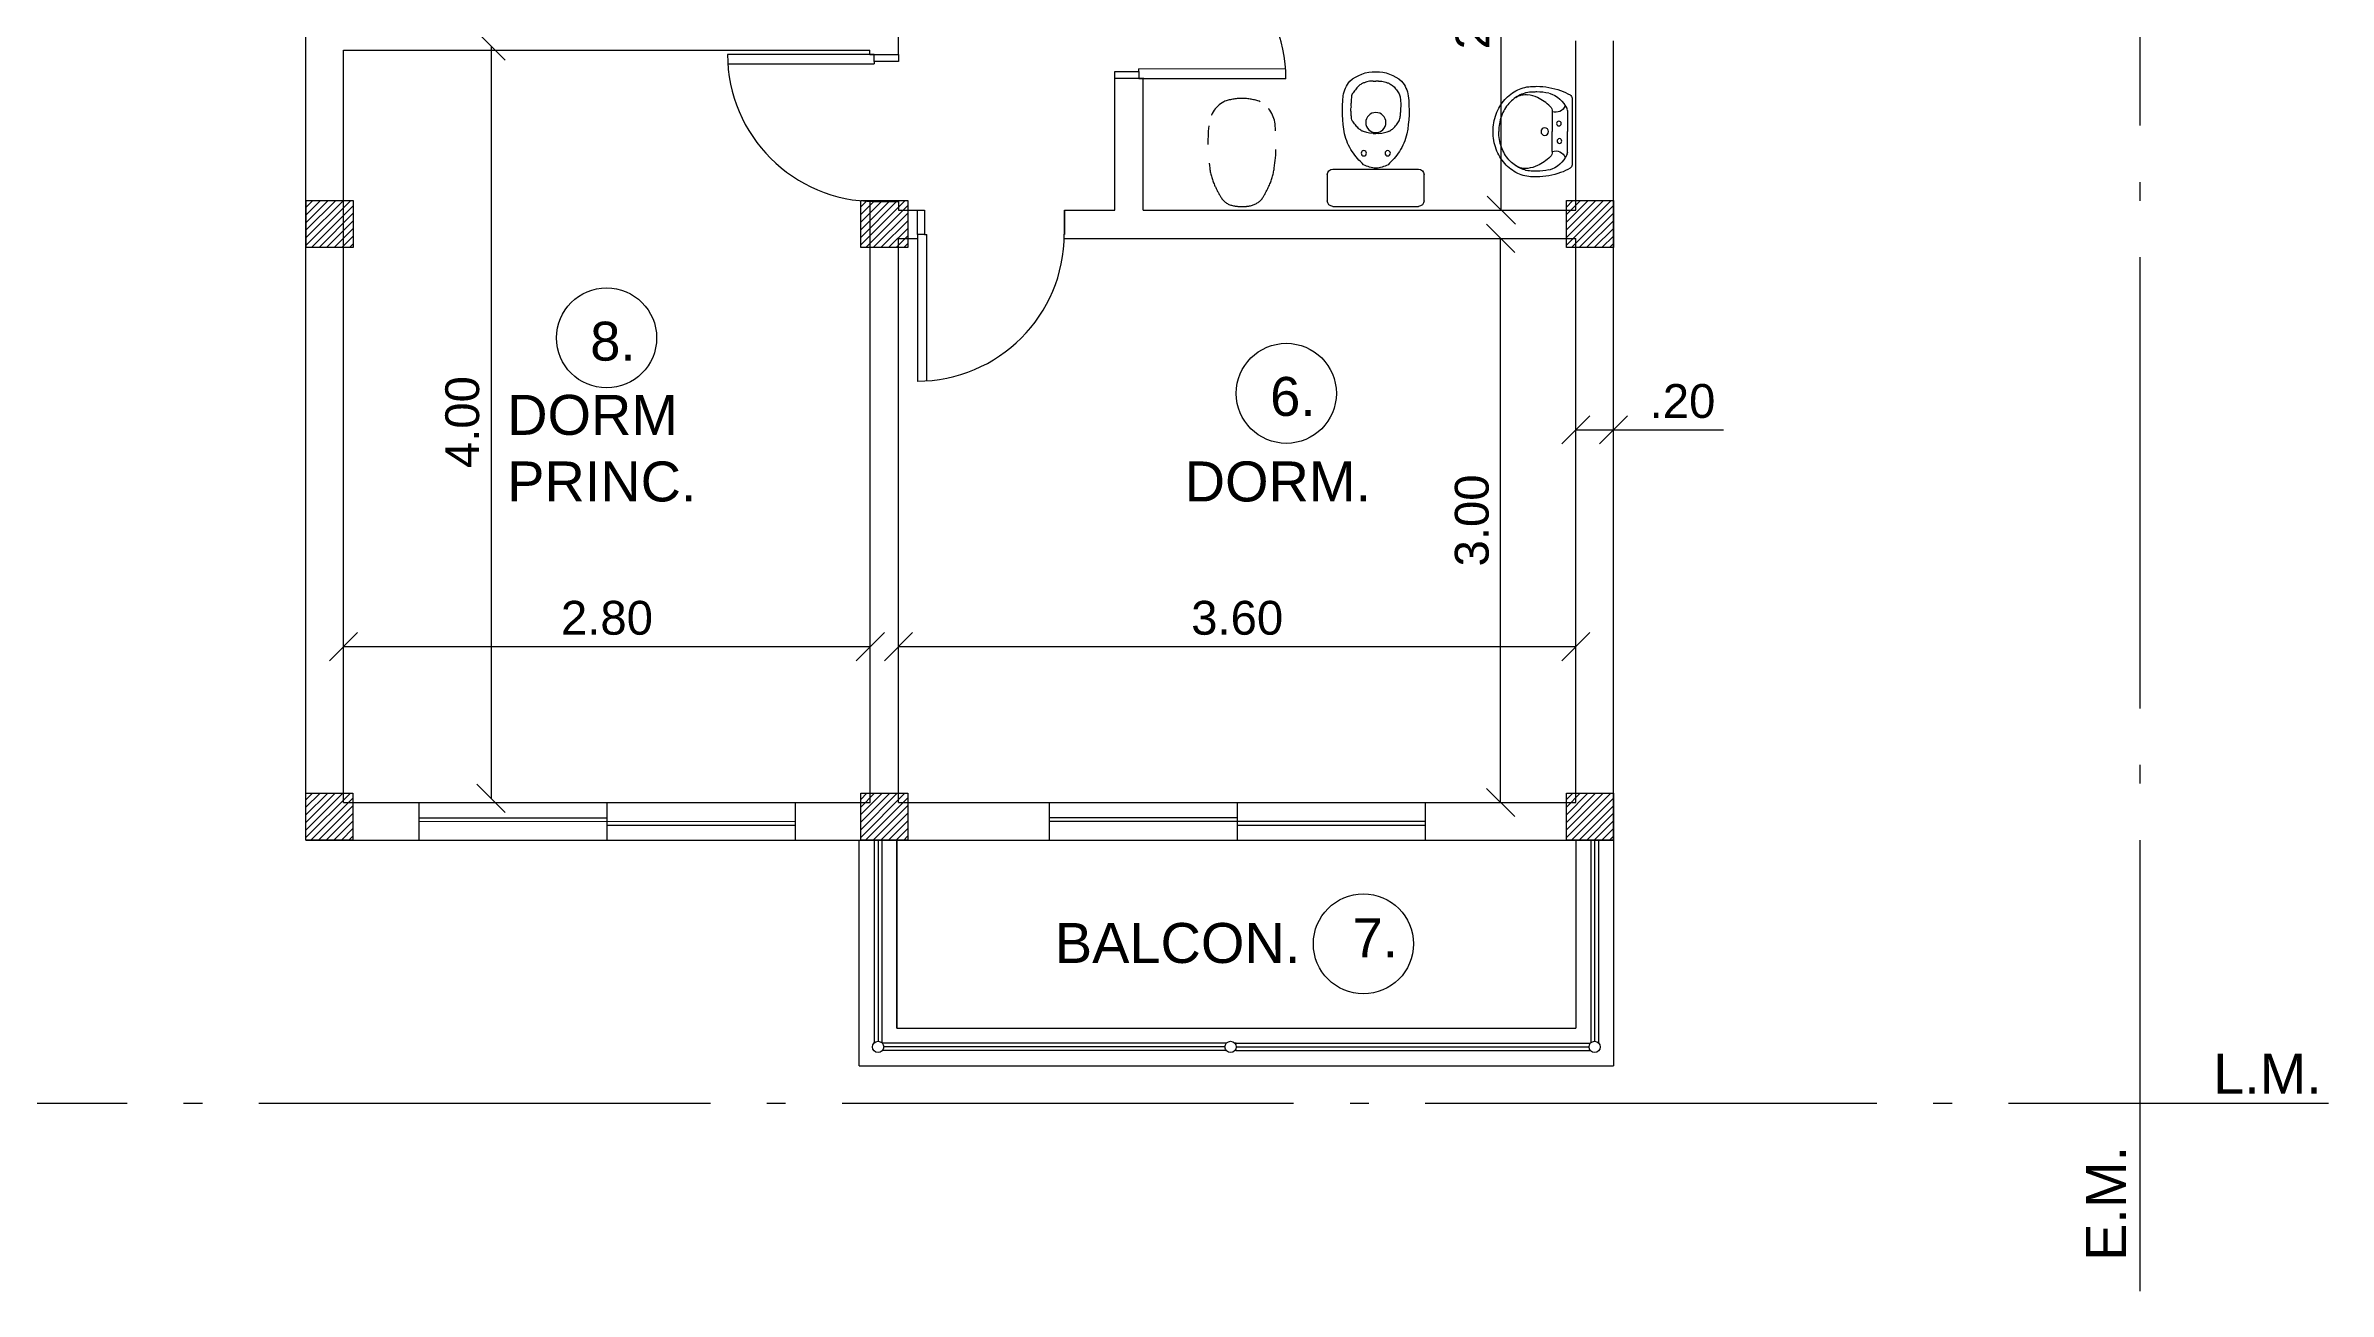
# Model space of a CAD drawing. Header units: millimetres. Extents: x 2359 to 2651, y 2020 to 2122.
# Drawn here: x 2474.16 to 2486.3, y 2068.19 to 2074.82 of the extents above; entities that cross this region are included whole.
import ezdxf
from ezdxf.enums import TextEntityAlignment as Align

# ---------------------------------------------------------------- set-up
doc = ezdxf.new("R2010")
doc.units = ezdxf.units.MM
doc.linetypes.add('ACAD_ISO04W100', pattern=[30, 24, -3, 0, -3])
doc.linetypes.add('DASHED', pattern=[0.75, 0.5, -0.25])
doc.layers.get('0').update_dxf_attribs({"color": 4})
for name, color, linetype in [('CARP-MARCO-PUERTAS', 102, 'Continuous'), ('columnas', 254, 'Continuous'), ('hº aº', 251, 'Continuous'), ('SANIT-DET', 1, 'Continuous')]:
    doc.layers.add(name, color=color, linetype=linetype)
doc.styles.add('ROMANS', font='arial.ttf')
doc.styles.get("Standard").update_dxf_attribs({"font": 'arial.ttf'})
doc.dimstyles.new('Para Interiores', dxfattribs={"dimtxt": 0.18, "dimasz": 0.15, "dimexe": 0.18, "dimexo": 0.0625, "dimgap": 0.06, "dimtad": 1, "dimzin": 4, "dimdsep": 46, "dimtxsty": 'Standard', "dimblk": 'OBLIQUE', "dimcen": 1, "dimse1": 1, "dimse2": 1, "dimclrd": 2, "dimadec": 0, "dimazin": 0, "dimtfac": 1, "dimtofl": 0, "dimtmove": 0, "dimatfit": 3, "dimfxl": 1, "dimtolj": 1, "dimtzin": 0, "dimarcsym": 1})

# ---------------------------------------------------------------- blocks, each defined once
blk = doc.blocks.new('_Oblique')
at = {"color": 0, "linetype": 'ByBlock', "lineweight": -2}
blk.add_line((-0.5, -0.5), (0.5, 0.5), dxfattribs=at)
blk = doc.blocks.new('*D268')
at = {"color": 2, "lineweight": -2, "transparency": 16777216}
blk.add_line((2476.532, 2074.813), (2476.532, 2070.812), dxfattribs=at)
at = {"layer": 'Defpoints', "color": 0, "transparency": 16777216}
for p in [(2476.581, 2074.813), (2476.532, 2070.812), (2476.73, 2070.812)]:
    blk.add_point(p, dxfattribs=at)
at = {"color": 2, "lineweight": -2, "transparency": 16777216, "xscale": 0.15, "yscale": 0.15, "zscale": 0.15}
for p, rotation in [((2476.532, 2074.813), 90), ((2476.532, 2070.812), 270)]:
    blk.add_blockref('_Oblique', p, dxfattribs=dict(at, rotation=rotation))
at = {"color": 0, "transparency": 16777216, "insert": (2476.38, 2072.813), "char_height": 0.18, "attachment_point": 5, "rotation": 90}
blk.add_mtext('\\A1;{\\C2;4.00}', dxfattribs=at)
blk = doc.blocks.new('*D297')
at = {"color": 2, "lineweight": -2, "transparency": 16777216}
blk.add_line((2478.698, 2071.619), (2482.298, 2071.619), dxfattribs=at)
at = {"layer": 'Defpoints', "color": 0, "transparency": 16777216}
for p in [(2482.298, 2071.619), (2478.698, 2071.33), (2482.298, 2071.33)]:
    blk.add_point(p, dxfattribs=at)
at = {"color": 2, "lineweight": -2, "transparency": 16777216, "xscale": 0.15, "yscale": 0.15, "zscale": 0.15, "rotation": 180}
blk.add_blockref('_Oblique', (2478.698, 2071.619), dxfattribs=at)
at = {"color": 2, "lineweight": -2, "transparency": 16777216, "xscale": 0.15, "yscale": 0.15, "zscale": 0.15}
blk.add_blockref('_Oblique', (2482.298, 2071.619), dxfattribs=at)
at = {"color": 0, "transparency": 16777216, "insert": (2480.498, 2071.771), "char_height": 0.18, "attachment_point": 5}
blk.add_mtext('\\A1;{\\C2;3.60}', dxfattribs=at)
blk = doc.blocks.new('*D269')
at = {"color": 2, "lineweight": -2, "transparency": 16777216}
blk.add_line((2475.748, 2071.619), (2478.548, 2071.619), dxfattribs=at)
at = {"layer": 'Defpoints', "color": 0, "transparency": 16777216}
for p in [(2478.548, 2071.619), (2475.748, 2071.013), (2478.548, 2071.013)]:
    blk.add_point(p, dxfattribs=at)
at = {"color": 2, "lineweight": -2, "transparency": 16777216, "xscale": 0.15, "yscale": 0.15, "zscale": 0.15, "rotation": 180}
blk.add_blockref('_Oblique', (2475.748, 2071.619), dxfattribs=at)
at = {"color": 2, "lineweight": -2, "transparency": 16777216, "xscale": 0.15, "yscale": 0.15, "zscale": 0.15}
blk.add_blockref('_Oblique', (2478.548, 2071.619), dxfattribs=at)
at = {"color": 0, "transparency": 16777216, "insert": (2477.148, 2071.771), "char_height": 0.18, "attachment_point": 5}
blk.add_mtext('\\A1;{\\C2;2.80}', dxfattribs=at)
blk = doc.blocks.new('LAVAT-2')
blk.add_lwpolyline([(-0.177, 0), (0.177, 0, 0.27095), (0.195, 0.01, 0.041198), (0.218, 0.061, 0.087147), (0.241, 0.188, 0.014423), (0.24, 0.21, 0.110985), (0.222, 0.289, 0.102819), (0.17, 0.358, 0.093047), (0.093, 0.404, 0.087147), (0, 0.42, 0.087147), (-0.093, 0.404, 0.093047), (-0.17, 0.358, 0.102819), (-0.222, 0.289, 0.110985), (-0.24, 0.21, -0.014423), (-0.241, 0.188, 0.087147), (-0.218, 0.061, 0.041198), (-0.195, 0.01, 0.27095), (-0.177, 0)], format="xyb", close=True)
at = {"layer": 'SANIT-DET'}
for p, q in [((-0.11, 0.025), (0, 0.025)), ((-0.106, 0.105), (0, 0.105)), ((0.106, 0.105), (0, 0.105)), ((0.11, 0.025), (0, 0.025))]:
    blk.add_line(p, q, dxfattribs=at)
for points in [[(-0.21, 0.209, -0.11237), (-0.195, 0.276, -0.102819), (-0.15, 0.336, -0.093047), (-0.083, 0.375, -0.087147), (0, 0.39, -0.087147)], [(0.21, 0.209, 0.11237), (0.195, 0.276, 0.102819), (0.15, 0.336, 0.093047), (0.083, 0.375, 0.087147), (0, 0.39, 0.087147)], [(-0.206, 0.246, -0.000644), (-0.206, 0.247, -0.042482)], [(0.206, 0.246, 0.000644), (0.206, 0.247, 0.042482)], [(-0.204, 0.123, -0.048163), (-0.211, 0.188, -0.015067), (-0.21, 0.209, -0.042482)], [(-0.134, 0.117, -0.092164), (-0.181, 0.184, -0.064814), (-0.196, 0.235, -0.10564)], [(0.134, 0.117, 0.092164), (0.181, 0.184, 0.064814), (0.196, 0.235, 0.10564)], [(0.204, 0.123, 0.048163), (0.211, 0.188, 0.015067), (0.21, 0.209, 0.042482)]]:
    blk.add_lwpolyline(points, format="xyb", dxfattribs=at)
for centre, radius in [((0, 0.145), 0.02), ((-0.043, 0.07), 0.0125), ((0.05, 0.067), 0.0125)]:
    blk.add_circle(centre, radius, dxfattribs=at)
for centre, radius, start, end in [((-0.107, 0.249), 0.09, 146.4984, 189.2878), ((0.107, 0.249), 0.09, 350.7122, 33.5016), ((-0.06, 0.165), 0.151, 196.3504, 246.3403), ((0.06, 0.165), 0.151, 293.6597, 343.6496), ((-0.157, 0.087), 0.0542, 291.2773, 19.8888), ((-0.106, 0.145), 0.04, 225.1843, 270), ((-0.11, 0.05), 0.025, 246.3403, 270.2884), ((-0.11, 0.115), 0.09, 269.5093, 270), ((0.157, 0.087), 0.0542, 160.1112, 248.7227), ((0.106, 0.145), 0.04, 270, 314.8157), ((0.11, 0.05), 0.025, 269.7116, 293.6597), ((0.11, 0.115), 0.09, 270, 270.4907)]:
    blk.add_arc(centre, radius, start, end, dxfattribs=at)
at = {"style": 'ROMANS', "flags": 1}
blk.add_attdef('NOMENCLATURA', text='', height=0.08, dxfattribs=at).set_placement((0, 0.284), align=Align.MIDDLE)
blk = doc.blocks.new('INODORO1')
for p, q in [((-0.257, 0.03), (-0.257, 0.168)), ((0.227, 0.198), (-0.227, 0.198)), ((0.257, 0.168), (0.257, 0.03)), ((0.227, 0), (-0.227, 0))]:
    blk.add_line(p, q)
blk.add_lwpolyline([(-0.001, 0.716, 0.193023), (-0.138, 0.666, 0.145572), (-0.173, 0.588, 0.077711), (-0.166, 0.386, 0.087544), (-0.126, 0.292, 0.055228), (-0.066, 0.222, 0.090627), (-0.001, 0.203, 0.091051), (0.064, 0.222, 0.055228), (0.125, 0.292, 0.087544), (0.165, 0.386, 0.077711), (0.172, 0.588, 0.145572), (0.137, 0.666, 0.193023), (-0.001, 0.716, 61.25604)], format="xyb", close=True)
for centre, start, end in [((-0.227, 0.168), 90, 180), ((0.227, 0.168), 0, 90), ((-0.227, 0.03), 180, 270), ((0.227, 0.03), 270, 360)]:
    blk.add_arc(centre, 0.03, start, end)
at = {"layer": 'SANIT-DET'}
for points in [[(-0.016, 0.667), (-0.033, 0.666, 0.028747), (-0.062, 0.658, 0.052421), (-0.076, 0.652, 0.050041), (-0.093, 0.64, 0.040538), (-0.11, 0.621, 0.036304), (-0.125, 0.599, 0.08346), (-0.129, 0.588, 0.024812), (-0.131, 0.577, 0.009631), (-0.133, 0.551, 0.014344), (-0.133, 0.542, 0.009208), (-0.133, 0.528)], [(0.014, 0.667), (0.032, 0.666, -0.028747), (0.06, 0.658, -0.052421), (0.075, 0.652, -0.050041), (0.091, 0.64, -0.040538), (0.108, 0.621, -0.036304), (0.124, 0.599, -0.08346), (0.128, 0.588, -0.024812), (0.129, 0.577, -0.009631), (0.131, 0.551, -0.014344), (0.132, 0.542, -0.009208), (0.131, 0.528)], [(-0.016, 0.388), (-0.033, 0.389, -0.028747), (-0.062, 0.397, -0.052421), (-0.076, 0.403, -0.050041), (-0.093, 0.415, -0.040538), (-0.11, 0.434, -0.036304), (-0.125, 0.456, -0.08346), (-0.129, 0.467, -0.024812), (-0.131, 0.478, -0.009631), (-0.133, 0.504, -0.014344), (-0.133, 0.513, -0.009208), (-0.133, 0.527)], [(0.014, 0.388), (0.032, 0.389, 0.028747), (0.06, 0.397, 0.052421), (0.075, 0.403, 0.050041), (0.091, 0.415, 0.040538), (0.108, 0.434, 0.036304), (0.124, 0.456, 0.08346), (0.128, 0.467, 0.024812), (0.129, 0.478, 0.009631), (0.131, 0.504, 0.014344), (0.132, 0.513, 0.009208), (0.131, 0.527)]]:
    blk.add_lwpolyline(points, format="xyb", dxfattribs=at)
for points in [[(-0.016, 0.667), (-0.001, 0.667)], [(0.014, 0.667), (-0.001, 0.667)], [(-0.016, 0.388), (-0.001, 0.388)], [(0.014, 0.388), (-0.001, 0.388)]]:
    blk.add_lwpolyline(points, dxfattribs=at)
for centre, radius in [((-0.001, 0.446), 0.0535), ((-0.064, 0.283), 0.0141), ((0.063, 0.283), 0.0141)]:
    blk.add_circle(centre, radius, dxfattribs=at)
at = {"style": 'ROMANS', "flags": 1}
blk.add_attdef('NOMENCLATURA', text='', height=0.08, dxfattribs=at).set_placement((0.017, 0.1), align=Align.MIDDLE)
blk = doc.blocks.new('*D270')
at = {"color": 2, "lineweight": -2, "transparency": 16777216}
blk.add_line((2481.898, 2070.79), (2481.898, 2073.79), dxfattribs=at)
at = {"layer": 'Defpoints', "color": 0, "transparency": 16777216}
for p in [(2480.465, 2073.79), (2481.898, 2073.79), (2480.465, 2070.79)]:
    blk.add_point(p, dxfattribs=at)
at = {"color": 2, "lineweight": -2, "transparency": 16777216, "xscale": 0.15, "yscale": 0.15, "zscale": 0.15}
for p, rotation in [((2481.898, 2073.79), 90), ((2481.898, 2070.79), 270)]:
    blk.add_blockref('_Oblique', p, dxfattribs=dict(at, rotation=rotation))
at = {"color": 0, "transparency": 16777216, "insert": (2481.746, 2072.29), "char_height": 0.18, "attachment_point": 5, "rotation": 90}
blk.add_mtext('\\A1;{\\C2;3.00}', dxfattribs=at)
blk = doc.blocks.new('*D271')
at = {"color": 2, "lineweight": -2, "transparency": 16777216}
blk.add_line((2481.902, 2073.94), (2481.902, 2076.14), dxfattribs=at)
at = {"layer": 'Defpoints', "color": 0, "transparency": 16777216}
for p in [(2481.902, 2076.14), (2481.902, 2076.14), (2481.902, 2073.94)]:
    blk.add_point(p, dxfattribs=at)
at = {"color": 2, "lineweight": -2, "transparency": 16777216, "xscale": 0.15, "yscale": 0.15, "zscale": 0.15}
for p, rotation in [((2481.902, 2076.14), 90), ((2481.902, 2073.94), 270)]:
    blk.add_blockref('_Oblique', p, dxfattribs=dict(at, rotation=rotation))
at = {"color": 0, "transparency": 16777216, "insert": (2481.75, 2075.04), "char_height": 0.18, "attachment_point": 5, "rotation": 90}
blk.add_mtext('\\A1;2.20', dxfattribs=at)
blk = doc.blocks.new('*D309')
at = {"color": 2, "lineweight": -2, "transparency": 16777216}
for p, q in [((2482.298, 2072.772), (2482.498, 2072.772)), ((2482.498, 2072.772), (2483.083, 2072.772))]:
    blk.add_line(p, q, dxfattribs=at)
at = {"layer": 'Defpoints', "color": 0, "transparency": 16777216}
for p in [(2482.498, 2072.772), (2482.298, 2072.29), (2482.498, 2072.29)]:
    blk.add_point(p, dxfattribs=at)
at = {"color": 2, "lineweight": -2, "transparency": 16777216, "xscale": 0.15, "yscale": 0.15, "zscale": 0.15, "rotation": 180}
blk.add_blockref('_Oblique', (2482.298, 2072.772), dxfattribs=at)
at = {"color": 2, "lineweight": -2, "transparency": 16777216, "xscale": 0.15, "yscale": 0.15, "zscale": 0.15}
blk.add_blockref('_Oblique', (2482.498, 2072.772), dxfattribs=at)
at = {"color": 0, "transparency": 16777216, "insert": (2482.865, 2072.924), "char_height": 0.18, "attachment_point": 5}
blk.add_mtext('\\A1;.20', dxfattribs=at)

msp = doc.modelspace()

# ---------------------------------------------------------------- hatches: boundary and pattern name
at = {"layer": 'hº aº'}
h = msp.add_hatch(dxfattribs=at)
h.set_pattern_fill('ANSI31', color=256, scale=0.009, angle=180, style=0)
h.set_pattern_definition([(225, (3114.07347, 2506.180797), (0.0202055763, -0.0202055763), [])])
h.paths.add_polyline_path([(2475.8, 2073.741), (2475.55, 2073.741), (2475.55, 2073.99), (2475.8, 2073.99)])
h = msp.add_hatch(dxfattribs=at)
h.set_pattern_fill('ANSI31', color=256, scale=0.009, angle=180, style=0)
h.set_pattern_definition([(225, (3117.019522, 2506.180797), (0.0202055763, -0.0202055763), [])])
h.paths.add_polyline_path([(2478.747, 2073.741), (2478.497, 2073.741), (2478.497, 2073.99), (2478.747, 2073.99)])
h = msp.add_hatch(dxfattribs=at)
h.set_pattern_fill('ANSI31', color=256, scale=0.009, angle=180, style=0)
h.set_pattern_definition([(225, (3120.770867, 2506.180797), (0.0202055763, -0.0202055763), [])])
h.paths.add_polyline_path([(2482.498, 2073.741), (2482.248, 2073.741), (2482.248, 2073.99), (2482.498, 2073.99)])
h = msp.add_hatch(dxfattribs=at)
h.set_pattern_fill('ANSI31', color=256, scale=0.009, angle=180, style=0)
h.set_pattern_definition([(225, (3114.07087, 2503.028803), (0.0202055763, -0.0202055763), [])])
h.paths.add_polyline_path([(2475.798, 2070.589), (2475.548, 2070.589), (2475.548, 2070.838), (2475.798, 2070.838)])
h = msp.add_hatch(dxfattribs=at)
h.set_pattern_fill('ANSI31', color=256, scale=0.009, angle=180, style=0)
h.set_pattern_definition([(225, (3117.019522, 2503.029857), (0.0202055763, -0.0202055763), [])])
h.paths.add_polyline_path([(2478.747, 2070.59), (2478.497, 2070.59), (2478.497, 2070.839), (2478.747, 2070.839)])
h = msp.add_hatch(dxfattribs=at)
h.set_pattern_fill('ANSI31', color=256, scale=0.009, angle=180, style=0)
h.set_pattern_definition([(225, (3120.770867, 2503.029484), (0.0202055763, -0.0202055763), [])])
h.paths.add_polyline_path([(2482.498, 2070.59), (2482.248, 2070.59), (2482.248, 2070.839), (2482.498, 2070.839)])

# ---------------------------------------------------------------- linework, layer by layer
at = {"color": 7, "linetype": 'ACAD_ISO04W100', "ltscale": 0.1}
for p, q in [((2485.298, 2068.19), (2485.298, 2108.99)), ((2444.298, 2069.19), (2486.298, 2069.19))]:
    msp.add_line(p, q, dxfattribs=at)
at = {"color": 4}
for p, q in [((2478.698, 2074.791), (2478.698, 2076.29)), ((2475.548, 2070.59), (2475.548, 2075.466)), ((2482.298, 2073.94), (2482.298, 2074.84)), ((2482.498, 2070.59), (2482.498, 2074.84)), ((2475.748, 2074.791), (2478.545, 2074.791)), ((2475.748, 2070.79), (2475.748, 2074.791)), ((2478.569, 2074.769), (2477.789, 2074.769)), ((2477.791, 2074.718), (2478.569, 2074.718)), ((2478.545, 2074.769), (2478.545, 2074.791)), ((2478.545, 2074.769), (2478.698, 2074.769)), ((2478.545, 2074.769), (2478.698, 2074.769)), ((2478.569, 2074.731), (2478.569, 2074.718)), ((2478.698, 2074.769), (2478.698, 2074.791)), ((2480.755, 2074.69), (2479.976, 2074.691)), ((2479.976, 2074.678), (2479.976, 2074.691)), ((2479.848, 2073.94), (2479.848, 2074.64)), ((2479.998, 2074.64), (2479.848, 2074.64)), ((2480.001, 2074.64), (2479.848, 2074.64)), ((2479.976, 2074.64), (2480.757, 2074.64)), ((2479.998, 2073.94), (2479.998, 2074.64)), ((2478.548, 2070.79), (2478.548, 2073.987)), ((2478.569, 2073.987), (2478.698, 2073.987)), ((2478.698, 2073.987), (2478.569, 2073.987)), ((2478.698, 2073.987), (2478.569, 2073.987)), ((2478.569, 2073.987), (2478.698, 2073.987)), ((2478.698, 2073.987), (2478.569, 2073.987)), ((2478.698, 2073.987), (2478.569, 2073.987)), ((2478.698, 2073.987), (2478.698, 2073.94)), ((2478.698, 2073.987), (2478.698, 2073.94)), ((2478.698, 2073.94), (2478.798, 2073.94)), ((2479.58, 2073.94), (2479.848, 2073.94)), ((2479.58, 2073.811), (2479.58, 2073.94)), ((2479.58, 2073.94), (2479.58, 2073.811)), ((2479.58, 2073.94), (2479.58, 2073.811)), ((2479.998, 2073.94), (2482.298, 2073.94)), ((2478.698, 2070.79), (2478.698, 2073.79)), ((2478.698, 2073.79), (2478.798, 2073.79)), ((2478.698, 2073.79), (2478.798, 2073.79)), ((2478.798, 2073.811), (2478.798, 2073.031)), ((2478.836, 2073.811), (2478.849, 2073.811)), ((2478.848, 2073.033), (2478.849, 2073.811)), ((2479.58, 2073.79), (2482.298, 2073.79)), ((2482.298, 2070.79), (2482.298, 2073.79)), ((2475.748, 2070.79), (2476.148, 2070.79)), ((2478.148, 2070.79), (2478.548, 2070.79)), ((2478.698, 2070.79), (2479.498, 2070.79)), ((2478.698, 2070.79), (2479.498, 2070.79)), ((2481.498, 2070.79), (2481.898, 2070.79)), ((2481.498, 2070.79), (2482.298, 2070.79)), ((2475.548, 2070.589), (2476.148, 2070.589)), ((2478.148, 2070.589), (2478.489, 2070.589)), ((2478.689, 2069.59), (2478.689, 2070.59))]:
    msp.add_line(p, q, dxfattribs=at)
at = {"color": 102}
for p, q in [((2476.148, 2070.79), (2476.148, 2070.589)), ((2476.148, 2070.79), (2478.148, 2070.79)), ((2477.148, 2070.79), (2477.148, 2070.589)), ((2478.148, 2070.79), (2478.148, 2070.589)), ((2479.498, 2070.79), (2479.498, 2070.589)), ((2479.498, 2070.79), (2481.498, 2070.79)), ((2480.498, 2070.79), (2480.498, 2070.59)), ((2481.498, 2070.79), (2481.498, 2070.59)), ((2476.148, 2070.709), (2477.148, 2070.709)), ((2476.148, 2070.689), (2478.148, 2070.69)), ((2477.148, 2070.669), (2478.148, 2070.67)), ((2479.498, 2070.71), (2480.498, 2070.71)), ((2479.498, 2070.69), (2481.498, 2070.69)), ((2480.498, 2070.67), (2481.498, 2070.67)), ((2476.148, 2070.589), (2478.148, 2070.589)), ((2479.498, 2070.589), (2481.498, 2070.59))]:
    msp.add_line(p, q, dxfattribs=at)
at = {"color": 5}
for p, q in [((2478.489, 2070.59), (2479.498, 2070.589)), ((2478.489, 2069.39), (2478.489, 2070.59)), ((2478.689, 2070.59), (2478.689, 2069.59)), ((2481.498, 2070.59), (2482.498, 2070.59)), ((2482.298, 2070.59), (2482.298, 2069.59)), ((2482.498, 2070.59), (2482.498, 2069.39)), ((2478.689, 2069.59), (2482.298, 2069.59)), ((2478.489, 2069.39), (2482.498, 2069.39))]:
    msp.add_line(p, q, dxfattribs=at)
at = {"color": 7}
for points in [[(2478.569, 2074.769), (2478.698, 2074.769), (2478.698, 2074.731), (2478.569, 2074.731)], [(2479.976, 2074.64), (2479.848, 2074.64), (2479.848, 2074.678), (2479.976, 2074.678)], [(2478.798, 2073.811), (2478.798, 2073.94), (2478.836, 2073.94), (2478.836, 2073.811)]]:
    msp.add_lwpolyline(points, close=True, dxfattribs=at)
at = {"color": 1, "linetype": 'DASHED', "ltscale": 0.15}
msp.add_lwpolyline([(2480.427, 2074.517, 0.262722), (2480.347, 2074.389, 0.061431), (2480.352, 2074.163, 0.073837), (2480.38, 2074.068, 0.02136), (2480.414, 2074.005, 0.217458), (2480.478, 2073.964, 0.067695), (2480.524, 2073.96, 0.067639), (2480.569, 2073.964, 0.190009), (2480.633, 2074.005, 0.02136), (2480.667, 2074.068, 0.069685), (2480.695, 2074.163, 0.061431), (2480.7, 2074.389, 0.262722), (2480.62, 2074.517, 0.09682), (2480.523, 2074.534, 0.096471), (2480.427, 2074.517)], format="xyb", close=True, dxfattribs=at)
at = {"color": 7}
for centre in [(2477.146, 2073.261), (2480.759, 2072.966), (2481.169, 2070.038)]:
    msp.add_circle(centre, 0.266, dxfattribs=at)
for centre, start, end in [((2479.975, 2074.639), 0.0267, 90), ((2478.571, 2074.769), 180.0267, 270), ((2478.797, 2073.813), 270.0267, 360)]:
    msp.add_arc(centre, 0.782, start, end, dxfattribs=at)
at = {"layer": 'CARP-MARCO-PUERTAS'}
for p, q in [((2478.569, 2070.59), (2478.569, 2069.512)), ((2478.589, 2070.59), (2478.589, 2069.52)), ((2478.609, 2070.59), (2478.609, 2069.512)), ((2482.378, 2070.59), (2482.378, 2069.512)), ((2482.398, 2070.59), (2482.398, 2069.52)), ((2482.418, 2070.59), (2482.418, 2069.512)), ((2480.441, 2069.51), (2478.611, 2069.51)), ((2480.441, 2069.47), (2478.611, 2069.47)), ((2480.433, 2069.49), (2478.619, 2069.49)), ((2480.493, 2069.51), (2480.486, 2069.51)), ((2480.493, 2069.47), (2480.486, 2069.47)), ((2480.493, 2069.51), (2482.376, 2069.51)), ((2480.493, 2069.49), (2482.368, 2069.49)), ((2480.493, 2069.47), (2482.376, 2069.47))]:
    msp.add_line(p, q, dxfattribs=at)
for centre in [(2478.589, 2069.49), (2480.463, 2069.49), (2482.398, 2069.49)]:
    msp.add_circle(centre, 0.03, dxfattribs=at)
at = {"layer": 'columnas'}
for points in [[(2475.8, 2073.741), (2475.55, 2073.741), (2475.55, 2073.991), (2475.8, 2073.991)], [(2478.747, 2073.741), (2478.497, 2073.741), (2478.497, 2073.991), (2478.747, 2073.991)], [(2482.498, 2073.741), (2482.248, 2073.741), (2482.248, 2073.991), (2482.498, 2073.991)], [(2475.798, 2070.589), (2475.548, 2070.589), (2475.548, 2070.839), (2475.798, 2070.839)], [(2478.747, 2070.59), (2478.497, 2070.59), (2478.497, 2070.84), (2478.747, 2070.84)], [(2482.498, 2070.59), (2482.248, 2070.59), (2482.248, 2070.84), (2482.498, 2070.84)]]:
    msp.add_lwpolyline(points, close=True, dxfattribs=at)

# ---------------------------------------------------------------- block references
at = {"layer": 'CARP-MARCO-PUERTAS', "xscale": -1}
msp.add_blockref('INODORO1', (2481.234, 2073.96), dxfattribs=at)
at = {"layer": 'CARP-MARCO-PUERTAS', "xscale": -1, "rotation": 90}
msp.add_blockref('LAVAT-2', (2482.278, 2074.358), dxfattribs=at)

# ---------------------------------------------------------------- texts
at = {"color": 7}
for s, insert, char_height, attachment_point in [('{\\H5x;8.}', (2477.059, 2073.137), 0.0414, 7), ('{\\H5x;6.}', (2480.673, 2072.843), 0.0414, 7), ('{\\H5x;DORM\\PPRINC.}', (2476.618, 2072.388), 0.0425, 7), ('{\\H5x;DORM.}', (2480.219, 2072.388), 0.04254, 7), ('{\\H5x;BALCON.}', (2479.529, 2070.149), 0.04254, 1), ('{\\H5x;7.}', (2481.111, 2070.173), 0.0414, 1)]:
    msp.add_mtext_dynamic_manual_height_columns(s, width=6.18774, gutter_width=12.5, heights=[0], dxfattribs=dict(at, insert=insert, char_height=char_height, attachment_point=attachment_point))
at = {"insert": (2485.685, 2069.241), "char_height": 0.04254, "attachment_point": 7}
msp.add_mtext_dynamic_manual_height_columns('{\\H5x;L.M.}', width=6.18774, gutter_width=12.5, heights=[0], dxfattribs=at)
at = {"insert": (2485.222, 2068.352), "char_height": 0.04254, "attachment_point": 7, "rotation": 90}
msp.add_mtext_dynamic_manual_height_columns('{\\H5x;E.M.}', width=6.18774, gutter_width=12.5, heights=[0], dxfattribs=at)

# ---------------------------------------------------------------- dimensions: what is measured, and where the dimension line sits
at = {"color": 2}
dim = msp.add_linear_dim(base=(2481.902, 2076.14), p1=(2481.902, 2073.94), p2=(2481.902, 2076.14), angle=270, dimstyle='Para Interiores', dxfattribs=at)
dim.commit()
dim.dimension.update_dxf_attribs({"geometry": '*D271', "text_midpoint": (2481.75, 2075.04)})
at = {"color": 4}
dim = msp.add_linear_dim(base=(2476.532, 2070.812), p1=(2476.581, 2074.813), p2=(2476.73, 2070.812), angle=270, text='{\\C2;<>}', dimstyle='Para Interiores', dxfattribs=at)
dim.commit()
dim.dimension.update_dxf_attribs({"geometry": '*D268', "text_midpoint": (2476.38, 2072.813)})
at = {"color": 102}
dim = msp.add_linear_dim(base=(2481.898, 2073.79), p1=(2480.465, 2070.79), p2=(2480.465, 2073.79), angle=270, text='{\\C2;<>}', dimstyle='Para Interiores', dxfattribs=at)
dim.commit()
dim.dimension.update_dxf_attribs({"geometry": '*D270', "text_midpoint": (2481.746, 2072.29)})
at = {"color": 2}
dim = msp.add_linear_dim(base=(2482.498, 2072.772), p1=(2482.298, 2072.29), p2=(2482.498, 2072.29), dimstyle='Para Interiores', dxfattribs=at)
dim.commit()
dim.dimension.update_dxf_attribs({"geometry": '*D309', "text_midpoint": (2482.865, 2072.924)})
at = {"color": 4}
for base, p1, p2, picture, middle in [((2478.548, 2071.619), (2475.748, 2071.013), (2478.548, 2071.013), '*D269', (2477.148, 2071.771)), ((2482.298, 2071.619), (2478.698, 2071.33), (2482.298, 2071.33), '*D297', (2480.498, 2071.771))]:
    dim = msp.add_linear_dim(base=base, p1=p1, p2=p2, text='{\\C2;<>}', dimstyle='Para Interiores', dxfattribs=at)
    dim.commit()
    dim.dimension.update_dxf_attribs({"geometry": picture, "text_midpoint": middle})

doc.saveas('drawing.dxf')
